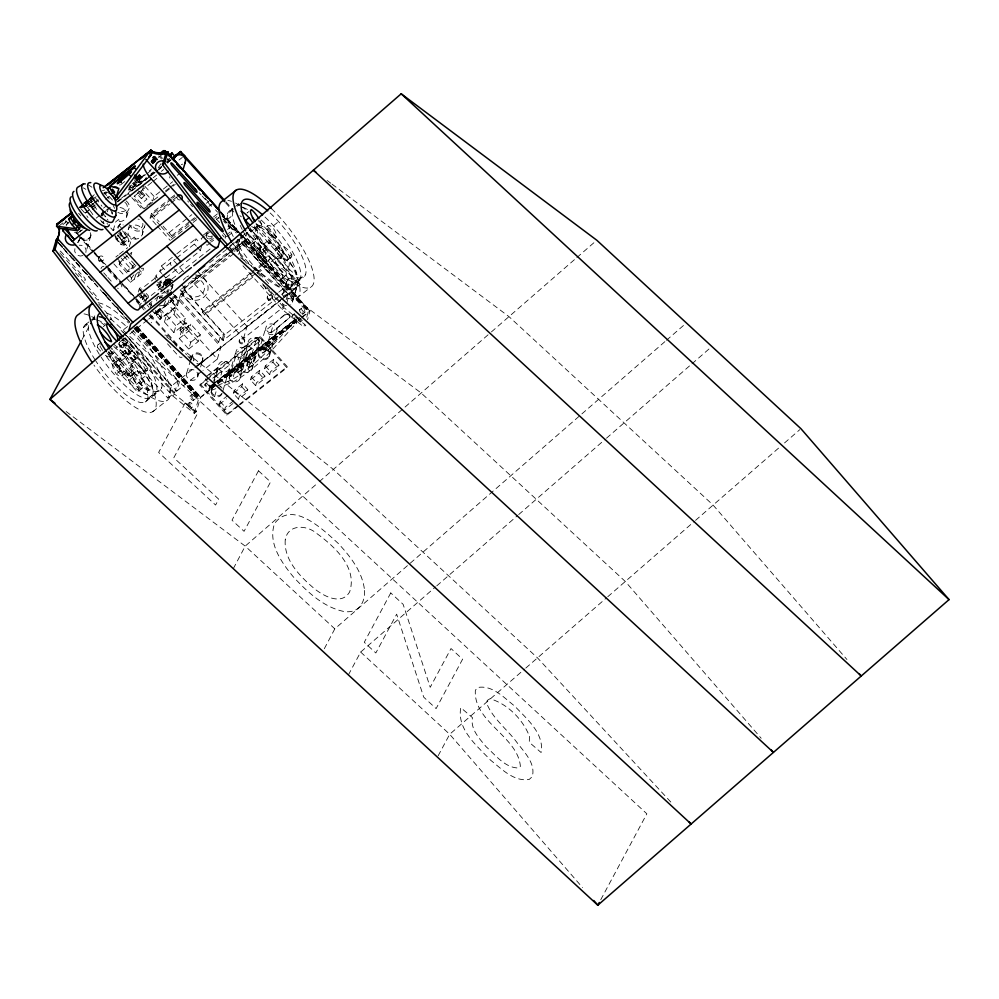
<?xml version="1.0" encoding="UTF-8"?>
<svg xmlns="http://www.w3.org/2000/svg" width="999" height="999" viewBox="0 0 999 999"><rect width="100%" height="100%" fill="white"/><g stroke="black" fill="none" stroke-linecap="round" stroke-linejoin="round"><path stroke-width="0.75" stroke-dasharray="5 3.75" d="M130.869 268.893L133.317 266.745L130.869 268.893L121.166 258.092M141.259 198.539L144.88 195.354L141.383 198.601L136.513 193.257M167.233 159.066L167.932 158.903L167.22 160.077M167.907 283.666L170.854 279.77L172.14 280.319L169.043 279.083L166.758 279.433L168.756 283.316L164.335 283.978C163.249 279.433 168.132 279.932 170.167 282.442M227.984 374.85L230.294 372.103L232.08 374.088L243.331 365.759L230.532 376.648L227.984 374.85L229.733 373.988L231.518 375.974M229.758 376.823L232.08 374.088M236.613 370.254C237.325 365.06 245.479 367.232 240.684 370.929C234.74 374.55 237.687 368.619 240.684 366.658M238.386 372.227L242.47 368.643M241.571 366.608L239.785 364.623L241.408 363.711L239.223 366.508L241.009 368.494M247.252 365.709L249.75 357.305L253.546 354.133L255.457 356.381L252.959 364.598L249.163 367.757L247.252 365.709L251.174 362.612L253.684 354.208M249.026 367.694L251.536 359.278L255.457 356.181M260.876 351.111C261.601 345.916 269.755 348.089 264.96 351.798C259.003 355.407 261.963 349.488 264.96 347.527M261.738 348.226L264.061 345.492L265.846 347.465L277.085 339.136L264.298 350.025L261.738 348.226L263.499 347.365L265.284 349.35M262.662 353.097L266.733 349.513M263.524 350.199L265.846 347.465M275.337 339.985L273.551 337.999L275.175 337.088L272.989 339.885L274.775 341.87M120.317 361.65L118.207 358.878L120.317 361.65L130.357 353.746L129.47 351.748L128.234 350.961L118.119 358.991L110.227 350.212M233.229 236.501A48.914 14.798 51.7 0 1 227.198 219.655L227.422 214.061L232.567 209.99A48.914 14.798 51.7 0 1 234.977 206.818L238.773 203.821A48.914 14.798 51.7 0 0 236.925 205.657M238.374 232.43A48.914 14.798 51.7 0 1 232.342 215.584L232.567 209.99M268.843 240.097L270.966 242.869L268.843 240.097L258.816 248.002L259.403 249.65L260.926 250.786L271.054 242.757L282.967 256.006L281.468 257.18A13.187 3.996 51.7 0 0 286.875 266.446L288.436 268.281A13.187 3.996 51.7 0 0 296.903 274.35A13.187 3.996 51.7 0 0 289.935 263.249L288.324 261.576A13.187 3.996 51.7 0 0 281.468 257.18L255.357 228.134A13.187 3.996 51.7 0 0 253.833 224.663M289.31 262.6L289.186 265.771L287.824 267.557M119.218 342.869L119.118 343.868A13.024 3.946 51.7 0 0 122.765 352.197A13.024 3.946 51.7 0 0 128.322 354.108L132.517 350.437A13.024 3.946 51.7 0 0 128.971 341.109A13.024 3.946 51.7 0 0 123.027 339.86L122.914 340.871A13.024 3.946 51.7 0 0 126.561 349.213A13.024 3.946 51.7 0 0 132.118 351.111M266.895 226.761L266.945 226.373A13.187 3.996 51.7 0 1 272.902 227.572A13.187 3.996 51.7 0 1 276.436 236.938L276.036 237.612A13.187 3.996 51.7 0 1 270.467 235.739A13.187 3.996 51.7 0 1 266.833 227.372L276.286 237.2M163.361 285.564L164.485 281.793L168.756 283.316C166.583 275.974 175.125 279.058 168.756 283.316L164.261 282.867L165.26 280.494M66.309 225.674A14.498 4.383 51.7 0 1 66.259 224.763L68.369 222.44M212.263 384.94L209.827 386.863L209.353 388.424L211.139 390.409L211.276 387.587L207.13 382.617L205.107 384.215L204.82 385.164L209.565 390.447L200.487 397.602L196.279 411.75L194.243 413.349L172.602 395.804L122.078 339.573M296.89 321.591L292.42 315.359L294.455 313.761L292.145 316.308L296.89 321.591L296.428 323.164L271.728 350.324A39.148 7.78 -41.9 0 1 229.832 383.354L219.768 387.15M301.473 317.245L310.002 310.976L307.517 319.705M259.515 340.322L252.048 365.509M120.904 358.454L119.081 360.876M113.774 346.541C122.29 353.696 132.455 363.661 131.968 375.449L130.632 376.286C119.705 373.601 112.949 362.425 107.742 353.184L109.228 352.01C114.473 361.139 121.154 372.59 132.118 375.112L133.466 374.275C133.878 362.075 123.164 351.748 114.198 344.593M170.305 282.193L166.009 279.72L168.756 283.316C164.585 276.785 174.101 277.597 168.756 283.316L165.01 280.819L166.009 279.72L168.232 278.896L169.967 282.642M250.849 272.789L203.047 310.477L202.485 312.362L204.82 314.96L256.306 274.375M255.632 273.451L205.382 313.074L204.82 314.96M93.144 252.135L76.923 234.078L77.223 233.079M78.971 240.871L79.258 239.922M80.719 238.311L81.019 237.3A5.794 5.407 16.6 0 0 90.534 231.668M88.861 239.111L89.161 238.112M90.822 235.826L85.839 252.547A5.794 5.407 16.6 0 0 79.271 245.23M101.324 215.484L103.072 209.615M107.343 211.85L108.292 208.654M98.426 258.529L99.026 256.993M99.026 257.642L98.739 257.942A2.722 2.535 16.6 0 0 102.185 261.763L102.46 260.826M113.137 230.569L115.759 221.778L118.606 219.53L120.542 222.278L119.593 225.487L113.137 230.569L110.077 227.173M118.119 228.309L118.993 225.387L121.841 223.139L123.139 224.975M126.548 217.008L128.921 209.053M128.184 229.508L130.157 222.889M126.249 277.672L130.394 282.292L131.643 278.109L119.218 264.285L120.017 261.588L127.098 256.006M143.531 186.201L142.482 189.748L152.647 201.061L154.033 196.416L162.188 189.985M129.321 246.628L131.506 239.298L134.353 237.05L136.289 239.81M131.019 254.97L131.831 252.285L128.284 255.07M142.333 234.565A7.517 7.005 16.6 0 0 133.804 225.075A7.517 7.005 16.6 0 0 129.633 236.476A7.517 7.005 16.6 0 0 142.333 234.565L144.705 226.623M156.169 224.763L150.112 218.019L151.536 213.274L169.543 199.063M138.249 276.099L139.423 271.853L138.686 272.04M130.394 282.292L142.208 272.977L143.444 268.806A7.892 1.573 -41.9 0 0 141.121 268.893M138.287 292.045L139.373 288.436L140.722 287.362L143.819 290.809M142.994 293.594L139.897 290.147L140.722 287.362M140.797 297.49L142.145 296.416L143.756 298.202L142.395 299.275L140.797 297.49L141.633 294.68M140.672 297.902L142.145 296.416M139.423 307.617L140.547 303.846L211.089 248.227M142.395 299.275L144.068 293.656L145.429 292.595L148.514 296.029L147.677 298.813L144.593 295.379M142.27 299.688L143.631 298.614L145.429 292.595M145.479 302.709L147.153 297.09L148.514 296.029M155.332 279.533L156.768 274.713L155.407 275.786L154.583 278.571L139.897 290.147M163.936 293.294L164.41 291.745L149.725 303.321L149.263 304.87L148.314 303.833M161.763 273.526L159.79 271.316L161.376 265.984L175.687 254.695M156.831 284.84L158.441 286.626L159.79 285.552L158.192 283.778L156.718 285.252L158.067 284.178L162.762 289.398M150.175 307.929L151.836 302.31M161.401 290.472L158.317 287.038L160.102 281.019L163.199 284.453L161.526 290.06M159.79 285.552L161.463 279.945L164.548 283.379L162.874 288.986M151.711 310.19L160.015 319.43L177.41 305.706L179.208 299.688L175.524 295.592L173.863 301.211L172.502 302.272L176.186 306.368L161.501 317.944L157.817 313.848L156.456 314.922L154.857 313.137L155.694 310.339M162.75 274.625L165.722 277.922L166.908 273.913M156.094 312.475L156.556 310.926L156.656 313.099L156.094 312.475L154.733 313.549M156.456 314.922L158.129 309.315L159.49 308.241L163.174 312.337L161.376 318.356L157.692 314.26L159.49 308.241M166.995 292.645L167.882 289.66M159.203 305.931L163.973 305.207L164.46 303.571M160.015 319.43L161.813 313.399L163.174 312.337M167.57 294.205L169.243 288.599M171.89 288.599L173.014 284.84L169.63 287.512M169.031 299.987L167.832 304.021L217.32 359.091L202.972 370.404M164.448 322.003L166.471 315.222L175.986 307.717L185.477 318.281L183.454 325.062L173.938 332.567L164.448 322.003L173.963 314.498L175.986 307.717M156.656 313.099L171.341 301.523L170.779 300.899L172.565 294.88M171.341 301.523L171.803 299.975L168.157 295.916M157.118 311.551L172.253 299.425L173.926 293.806M179.208 299.688L177.847 300.761L176.061 306.78L172.377 302.685L174.176 296.666L175.524 295.592M228.334 253.871L184.815 288.187L183.217 293.531L180.132 290.097L181.331 286.089M176.473 258.154L194.368 244.056L195.954 238.711L199.912 243.119M256.855 272.49L269.118 262.824L288.586 284.478L286.863 290.259L223.127 340.509L181.868 294.593L183.591 288.811L231.381 251.124M173.938 332.567L175.961 325.786L185.477 318.281M165.722 277.922L200.3 250.662L201.885 245.317M206.269 235.352L206.893 233.204M188.749 349.051L198.264 341.546L200.287 334.765L190.797 324.188L181.281 331.705L179.258 338.486L188.749 349.051L190.772 342.27L180.045 330.319L181.169 326.548L185.939 322.802L188.574 325.736L187.45 329.508L182.692 333.254L183.816 329.483L188.574 325.736M270.766 291.458L284.178 306.381L243.494 338.449L194.006 283.379L196.403 275.337M219.718 222.702L216.571 219.206L217.32 216.683L218.893 218.444M180.045 330.319L184.815 326.573L185.939 322.802M123.988 338.586L118.344 343.044L167.832 398.114L171.428 386.051L178.209 380.694L132.842 330.219M179.258 338.486L188.774 330.981L190.797 324.188M167.832 398.114L174.613 392.769L178.209 380.694M147.49 320.055L127.16 336.089L176.648 391.158L180.245 379.096L195.792 366.833M225.25 238.212L225.849 236.201M186.726 373.052L191.708 356.331M193.744 360.726L194.031 359.777M227.422 236.501L233.928 231.368L234.827 228.346L228.321 233.479M201.199 355.869L201.498 354.857M196.316 366.933L300.075 284.353L249.7 228.296M286.176 299.675L287.762 294.305L238.274 239.236L234.678 251.298L236.751 253.596M197.64 376.948A5.794 5.407 16.6 0 0 191.059 369.63A5.794 5.407 16.6 0 0 187.849 378.421A5.794 5.407 16.6 0 0 197.64 376.948L198.913 372.664M200.624 366.945L202.622 360.227M238.174 244.33L239.76 238.986L242.844 242.42L241.258 247.764L238.174 244.33L180.132 290.097M260.427 276.086L236.713 249.7L240.309 237.637L308.017 312.824L306.331 318.481M238.861 405.656L226.848 415.134L199.85 385.09L208.604 377.335M236.713 249.7L243.494 244.355L247.09 232.292L296.578 287.362L292.982 299.425L289.598 302.098M194.243 413.349L198.714 398.726L209.852 389.498L205.107 384.215M181.868 294.593L245.592 244.343L247.315 238.561L266.783 260.227L266.221 262.113L255.182 270.804M204.82 385.164L207.13 382.617M217.32 359.091L220.916 347.015L171.428 291.945M223.127 340.509L224.85 334.727L277.547 293.182M209.565 390.447L209.852 389.498M211.151 389.672L218.606 364.66M211.014 392.644L218.469 367.632L208.991 375.112M224.251 363.074L224.525 362.137A2.722 2.535 16.6 0 1 228.334 362.512A2.722 2.535 16.6 0 1 228.084 366.096L212.812 378.146M214.573 396.603L216.696 389.51M218.469 383.541L222.028 371.591L212.55 379.071M222.852 390.946L229.52 368.556M232.929 403.521L224.5 410.177L219.318 404.408L220.18 401.511L228.609 394.867M239.223 340.434L239.51 339.485M229.121 374.637L236.226 350.761M229.171 378.159L236.214 354.633A2.722 2.535 16.6 0 0 238.724 357.43L232.005 381.306M243.494 338.449L247.09 326.386L280.594 299.975M244.343 342.257A2.722 2.535 16.6 0 0 241.258 338.823A2.722 2.535 16.6 0 0 239.748 342.957A2.722 2.535 16.6 0 0 244.343 342.257L244.63 341.321A2.722 2.535 16.6 0 0 241.546 337.887A2.722 2.535 16.6 0 0 240.035 342.008A2.722 2.535 16.6 0 0 244.63 341.321M224.5 410.177L225.362 407.28L233.791 400.636M240.684 356.88L258.591 342.033A2.722 2.535 16.6 0 0 258.853 338.449A2.722 2.535 16.6 0 0 255.032 338.074L237.412 351.973M236.613 371.603L243.719 347.714L248.164 344.218L241.046 368.107M257.53 273.401L268.556 264.71L269.118 262.824M241.184 365.122L248.301 341.246M226.848 415.134L227.185 413.998L237.999 405.482M233.304 393.369L234.166 390.484L242.607 383.828L247.789 389.598L246.928 392.495L238.486 399.138L233.304 393.369L241.746 386.725L242.607 383.828M265.334 288.923L265.622 287.987L261.501 283.404M240.172 375.562L238.911 373.164L236.438 371.516A5.794 5.407 16.6 0 0 228.921 377.447L230.232 380.007L232.717 381.668A5.794 5.407 16.6 0 0 240.235 375.736L247.277 351.685L251.898 348.264A5.794 5.407 16.6 0 0 259.415 342.345L258.092 339.772L255.607 338.112A5.794 5.407 16.6 0 0 248.102 344.043L249.413 346.616L251.723 348.176L244.605 372.065M240.035 378.546L247.14 354.657M254.757 339.023L255.032 338.074M267.27 296.878L267.557 295.941M249.213 362.362L256.718 338.461A2.722 2.535 16.6 0 1 259.228 341.271M238.486 399.138L239.348 396.253L247.789 389.598M256.718 338.461L256.993 337.525M258.316 342.982L258.591 342.033M199.85 385.09L259.927 337.724L260.264 336.601L287.262 366.633L286.925 367.769L240.072 404.72M272.39 298.713A2.722 2.535 16.6 0 0 269.305 295.279A2.722 2.535 16.6 0 0 267.794 299.4A2.722 2.535 16.6 0 0 272.39 298.713L272.677 297.764A2.722 2.535 16.6 0 0 269.593 294.33A2.722 2.535 16.6 0 0 268.082 298.451A2.722 2.535 16.6 0 0 272.677 297.764M252.098 369.031L259.216 345.142M258.479 352.36L265.921 327.347M250.449 379.857L251.311 376.96L259.74 370.317L264.922 376.086L264.061 378.983L255.632 385.626L250.449 379.857L258.878 373.201L259.74 370.317M267.632 328.858L285.539 314.023A2.722 2.535 16.6 0 1 289.36 314.398A2.722 2.535 16.6 0 1 289.098 317.982L276.973 328.271L269.593 353.459A5.794 5.407 16.6 0 1 264.048 359.74A5.794 5.407 16.6 0 1 258.229 353.271A5.794 5.407 16.6 0 1 265.784 349.225L266.134 348.102L267.482 348.776L269.93 352.322A5.794 5.407 16.6 0 1 264.385 358.604A5.794 5.407 16.6 0 1 258.566 352.135A5.794 5.407 16.6 0 1 266.134 348.102M265.971 349.313L273.414 324.3L285.539 314.023M271.191 332.829L289.098 317.982M282.355 295.454L286.488 281.593M255.632 385.626L256.493 382.742L264.922 376.086M287.849 280.332L288.149 279.32M264.435 368.818L265.297 365.934L273.738 359.278L278.921 365.047L278.059 367.944L269.63 374.6L264.435 368.818L272.877 362.175L273.738 359.278M269.393 356.256L276.835 331.243M286.601 303.434L289.797 292.707L296.578 287.362M295.979 281.131L296.278 280.12M269.63 374.6L270.492 371.703L278.921 365.047M295.442 288.773L295.741 287.774M292.42 302.21L297.402 285.502A5.794 5.407 16.6 0 0 290.821 278.172A5.794 5.407 16.6 0 0 287.6 286.963A5.794 5.407 16.6 0 0 297.402 285.502M289.598 317.857L289.885 316.92M284.503 297.402L300.075 284.353M292.145 316.308L292.42 315.359M209.353 388.424L228.059 381.381A39.148 7.78 -41.9 0 0 269.955 348.339L294.643 321.178L295.117 319.605L213.474 383.978M294.181 314.697L298.926 319.98L299.213 319.043L295.404 314.81M242.982 265.809L282.168 309.415L303.796 326.96L304.645 324.138M65.122 222.839L65.772 220.642L68.894 224.113M179.345 298.501L180.944 293.157L184.465 290.372L223.776 334.116L222.178 339.46L218.656 342.232L179.345 298.501L182.867 295.716L184.465 290.372M218.656 342.232L220.242 336.9L223.776 334.116M161.039 226.461L171.116 237.675L171.703 235.727L189.723 221.516M134.328 279.196L135.752 274.75M145.754 174.675C138.649 177.722 135.602 188.511 146.254 177.572M156.506 300.936L157.517 297.877M163.973 305.207L165.534 300.924M120.404 361.538L132.18 374.637L137.462 370.467A13.024 3.934 51.7 0 1 144.268 374.8L145.854 376.473A13.024 3.934 51.7 0 1 152.76 387.487L148.963 390.484A13.024 3.946 51.7 0 1 140.559 384.49L139.011 382.667A13.024 3.946 51.7 0 1 133.666 373.464L119.855 357.679L120.28 359.34L121.903 360.364L120.929 358.479L119.405 359.628M152.859 163.799L151.049 161.801L153.709 159.003L154.72 156.231L158.366 160.315M161.026 163.599L157.717 168.506M170.242 279.096L169.218 281.743L165.359 285.989L164.598 283.541L170.342 281.618M119.293 184.977L120.392 185.002M233.304 568.668L245.205 546.128L318.082 482.717M324.3 648.738L334.815 628.846L665.322 341.283M172.49 285.814L172.989 284.378M82.143 339.36L91.646 321.616M92.383 320.254L96.041 313.436M348.401 674.924L360.651 652.072L435.576 586.875M438.149 755.781L449.687 734.277L524.612 669.08M600.749 899.749L646.84 813.785L106.993 315.384M256.993 250.687L256.593 251.361A13.187 3.996 51.7 0 0 260.127 260.727A13.187 3.996 51.7 0 0 266.096 261.925L266.196 260.926A13.187 3.996 51.7 0 0 262.562 252.56A13.187 3.996 51.7 0 0 256.993 250.687L260.789 247.69A13.187 3.996 51.7 0 1 266.358 249.563A13.187 3.996 51.7 0 1 269.992 257.942L269.892 258.941A13.187 3.996 51.7 0 1 263.923 257.742A13.187 3.996 51.7 0 1 260.389 248.364L260.789 247.69M113.124 364.011L112.725 364.685A13.024 3.946 51.7 0 0 116.271 374.013A13.024 3.946 51.8 0 0 122.215 375.249L122.315 374.25A13.024 3.946 51.8 0 0 118.681 365.909A13.024 3.946 51.7 0 0 113.124 364.011L116.92 361.014A13.024 3.946 51.7 0 1 122.477 362.924A13.024 3.946 51.8 0 1 126.124 371.253L126.011 372.252A13.024 3.946 51.8 0 1 120.067 371.016L116.271 374.013M116.92 361.014L116.521 361.688A13.024 3.946 51.7 0 0 120.067 371.016M128.322 354.108L128.721 353.434A13.024 3.946 51.7 0 0 125.175 344.106A13.024 3.946 51.7 0 0 121.216 341.92M166.758 279.433L170.367 281.905M164.485 281.793L170.242 281.318M128.234 350.961L130.357 353.746M260.926 250.786L258.816 248.002M137.999 182.667L136.264 182.642L131.731 186.214L128.921 189.835L130.644 189.86L137.999 182.667L133.342 177.497M167.844 160.527L169.718 158.117M136.014 274.388L136.813 273.526M81.169 230.07L76.923 234.078M166.408 279.67L165.085 282.143L166.046 284.84M139.423 191.246L138.549 192.108M89.011 200.125L91.309 198.139M319.268 481.693L490.247 332.917M491.421 331.905L575.711 258.554M576.885 257.542L595.616 241.246M666.483 340.259L684.053 324.987M436.75 585.864L517.532 515.571M518.706 514.56L605.344 439.173M606.518 438.161L690.809 364.81M691.982 363.798L709.54 348.514M525.786 668.069L606.568 597.777M607.742 596.753L694.38 521.378M695.554 520.354L779.844 447.015M784.527 442.944L799.749 429.695M151.061 161.551L154.083 156.893L152.435 157.667M133.204 187.088C140.185 179.92 127.21 190.31 133.204 187.088L131.344 185.015M137.288 273.077L138.262 272.315M248.951 211.501L247.053 212.999A13.187 3.996 51.7 0 1 247.652 212.575M163.199 284.453L164.548 283.379M253.646 227.223A13.187 3.996 51.7 0 0 256.843 230.494L261.238 227.073M196.616 365.934L200.961 362.512M83.516 203.197L94.992 194.218M83.928 203.197L87.587 200.312M88.811 199.35L92.47 196.466M84.103 203.284L87.762 200.399M88.986 199.438L92.645 196.541M79.421 207.243L83.079 204.358M84.303 203.396L87.962 200.512M89.186 199.55L92.845 196.653M79.633 207.392L83.304 204.508M84.515 203.546L88.174 200.649M89.398 199.688L93.057 196.803M79.858 207.567L83.529 204.683M84.74 203.721L88.399 200.836M84.977 203.921L88.636 201.036M85.265 204.108L88.911 201.236M80.569 208.254L84.228 205.369M85.452 204.408L89.111 201.523M90.335 200.562L93.993 197.665M81.756 207.767L86.588 203.971M87.787 203.022L91.409 200.175M59.003 225.986L65.772 220.642M84.016 206.256L91.321 200.499M92.532 199.538L96.179 196.666M83.616 207.755L87.225 204.907M88.436 203.958L92.045 201.099M62.862 224.625L67.557 220.916M85.802 206.531L89.448 203.659M90.659 202.697L94.306 199.825M104.395 194.031L106.756 192.17M66.259 224.763L68.694 222.839M93.831 203.084L87.8 207.842A24.6 4.883 -41.9 0 1 90.335 205.045M94.356 202.61L98.014 199.725M105.345 193.943L107.792 192.008M90.147 206.756L93.719 203.933M94.917 202.997L98.489 200.175M91.433 207.555L95.005 204.745M85.302 212.874L94.818 205.369M120.904 184.615L125.312 181.144M85.452 213.037L94.98 205.532M92.345 209.628L95.916 206.805M105.444 199.3L109.016 196.491M162.275 154.321L157.73 157.904L156.006 157.867M144.331 174.725L129.92 186.089L127.797 193.194L130.807 196.541M149.138 170.941L151.536 169.043M146.94 173.739L152.897 169.043M103.509 208.142L106.356 205.906M151.024 173.814L153.409 171.928M147.128 177.847L132.43 190.197L146.841 178.821M148.327 176.898L154.333 172.165M159.141 168.381L161.538 166.483M167.545 161.751L169.955 159.852M96.166 218.144L99.813 215.26M101.036 214.298L104.683 211.426M105.906 210.464L109.553 207.592M116.858 201.835L120.504 198.951M121.716 197.989L149.425 176.149M150.624 175.2L154.221 172.365M159.028 168.569L161.426 166.683M167.432 161.938L169.842 160.052M151.648 175.037L155.245 172.203M156.443 171.254L161.251 167.457M167.258 162.725L170.854 159.89M101.923 214.373L110.427 207.667M117.72 201.91L149.313 176.998M150.524 176.049L157.817 170.292M159.041 169.343L161.463 167.42M167.545 162.625L171.191 159.753M100.15 216.521L103.459 213.911M101.96 216.096L104.121 214.398M153.184 177.747L156.668 175M161.338 171.328L163.661 169.493M179.058 160.002L182.317 157.43M151.798 182.392L133.104 197.128L143.282 208.454L159.64 195.554M152.959 181.481L158.791 176.885M177.248 175.349L180.632 172.677M163.349 189.073L169.181 184.478M170.342 183.566L172.665 181.718M165.459 190.959L168.956 188.199M170.117 187.288L173.614 184.528M144.043 208.978L147.64 206.144M148.851 205.195L152.447 202.347M165.659 191.933L171.666 187.2M172.864 186.251L175.262 184.353M118.456 233.978L120.467 232.392M122.465 230.806L127.335 236.226L129.108 241.159L124.088 245.117L120.991 244.643L116.121 239.223L121.141 235.277L119.368 230.332M122.777 243.669L121.491 240.047L117.919 236.089L122.939 232.13L126.498 236.101L127.797 239.71L122.777 243.669L120.517 243.319L116.958 239.36L121.965 235.402L120.679 231.78M170.742 198.114L176.748 193.381M171.366 199.138L150.949 215.235L160.027 225.337M172.565 198.189L174.962 196.291M121.491 240.047L126.498 236.101M150.112 218.019L171.728 200.974M172.939 200.025L176.536 197.19M124.088 245.117L122.315 240.185L127.335 236.226M154.258 216.308L169.867 203.996M171.079 203.047L177.073 198.314M120.517 243.319L125.524 239.36L127.797 239.71M120.991 244.643L125.999 240.684L129.108 241.159M115.859 256.968L118.219 255.107M119.405 254.171L127.672 247.652M168.981 232.68L191.796 214.698M206.206 203.334L211.014 199.538M190.921 220.567L194.53 217.732M208.941 206.368L213.736 202.572M171.116 237.675L191.533 221.578M192.732 220.629L196.341 217.794M171.491 239.523L191.908 223.426M193.107 222.477L196.716 219.643M213.486 216.97L217.819 213.549M214.748 218.282L216.92 216.571M216.571 219.206L218.619 217.595M85.926 324.288L89.023 321.853M92.033 319.48L94.88 317.232A48.914 14.798 51.8 0 0 92.482 320.417L94.53 318.781M229.82 210.876L232.917 208.441M176.873 253.758L195.954 238.711M83.529 327.46L88.674 323.401A48.914 14.798 51.8 0 0 100.337 355.931M237.4 206.181L241.521 202.934M202.997 235.327L208.504 230.981M159.79 271.316L175.287 259.103M204.445 236.101L201.149 238.711L203.122 240.909M205.544 235.24L209.952 231.768M227.21 219.668L232.355 215.597M210.027 241.059L213.336 238.461M103.297 326.673L107.093 323.676M210.377 242.707L207.08 245.317L204.108 242.008M211.488 241.845L213.686 240.097M227.522 229.445L229.57 227.834L223.751 221.353M158.317 287.038L159.678 285.964M165.359 285.989L168.257 283.704L164.872 285.277L166.309 283.541L172.14 280.319M98.114 344.667L100.961 342.432M100.624 351.086A12.95 3.921 51.7 0 1 97.59 347.39L101.386 344.405M127.585 326.523L121.94 330.969L171.428 386.051M229.907 245.841L238.274 239.236M241.433 236.751L247.09 232.292M209.528 262.824L221.628 253.296M222.827 252.335L226.461 249.475M227.672 248.526L239.76 238.986M256.331 226.835L257.829 225.662M249.25 230.319A13.187 3.996 51.7 0 0 251.561 231.119L256.855 226.948L268.756 240.21M257.442 224.238A13.187 3.996 51.7 0 0 260.639 227.497L262.125 226.323M232.605 250.162L247.315 238.561M229.545 252.909L242.844 242.42M154.857 313.137L156.219 312.075L156.768 312.687M170.779 300.899L172.14 299.837M148.689 319.106L171.453 301.111L170.904 300.487M194.006 283.379L229.895 255.082M156.344 315.334L157.692 314.26M172.377 302.685L173.739 301.611M115.896 348.089L117.395 346.915M108.629 354.882L113.861 350.699L112.4 348.801M242.794 235.814A13.187 3.996 51.7 0 0 250.449 242.595L251.648 243.082A13.187 3.996 51.7 0 0 253.933 240.26L259.216 236.101A19.93 6.031 51.7 0 1 268.519 231.044A19.93 6.031 51.7 0 1 281.98 257.305L280.494 258.479A19.93 6.031 51.7 0 1 257.73 237.275A13.187 3.996 51.7 0 0 249.962 229.395L248.589 228.571M120.629 346.154L125.774 342.095M273.464 225.687L278.621 221.628M109.565 356.418L113.362 353.421M123.801 345.154L128.971 341.109M251.673 244.343L257.18 239.985M109.815 357.167L111.314 355.994M119.331 351.236L120.817 350.062M121.266 353.384L126.561 349.213M270.467 235.739L271.965 234.565L270.092 240.871L268.594 242.045C267.582 244.842 271.079 244.043 268.594 242.045C266.046 239.248 268.169 245.804 269.73 242.083M112.537 361.363L114.036 360.177M122.74 354.995L124.238 353.821M115.722 365.472L117.208 364.298M125.924 359.116L127.41 357.929M117.183 367.095L122.477 362.924M262.562 252.56L267.844 248.389M119.131 369.23L120.629 368.057M128.646 363.299L130.132 362.125M131.843 361.688L135.639 358.691M134.79 359.54A9.053 2.735 51.7 0 0 128.659 347.602A9.053 2.735 51.7 0 0 124.438 349.9A9.053 2.735 51.7 0 0 134.79 359.54L137.5 357.405A9.053 2.735 51.7 0 0 131.381 345.467A9.053 2.735 51.7 0 0 127.148 347.764A9.053 2.735 51.7 0 0 137.5 357.405M260.127 260.727L265.359 256.581A9.053 2.735 51.7 0 0 259.24 244.643A9.053 2.735 51.7 0 0 255.02 246.94A9.053 2.735 51.7 0 0 265.359 256.581M275.849 248.326L279.645 245.329M263.361 259.628L268.519 255.557M129.833 365.584L135.115 361.413A13.024 3.946 51.7 0 1 137.363 358.579L138.561 359.053A13.024 3.946 51.7 0 1 147.652 367.732L143.844 370.716A13.024 3.946 51.7 0 1 140.409 373.077L139.036 372.252A13.024 3.946 51.7 0 1 131.319 364.41A13.024 3.946 51.7 0 1 133.566 361.576L134.765 362.05A13.024 3.946 51.7 0 1 143.844 370.716M291.733 254.408A13.187 3.996 51.7 0 1 288.249 256.731L286.863 255.919A13.187 3.996 51.7 0 1 279.096 248.039A13.187 3.996 51.7 0 1 281.381 245.23L282.592 245.704A13.187 3.996 51.7 0 1 291.733 254.408L287.937 257.392A13.187 3.996 51.7 0 1 284.453 259.728L283.067 258.903A13.187 3.996 51.7 0 1 275.299 251.036L280.594 246.865M122.565 372.377L124.051 371.203M130.719 367.282L132.218 366.109M252.073 271.815L266.783 260.227M121.828 375.911L125.624 372.927M202.485 312.362L253.958 271.765M265.697 262.6L269.493 259.615M125.762 374.7L127.248 373.514M132.018 370.791L133.516 369.618M126.935 375.262L132.23 371.104A13.012 3.934 51.8 0 1 139.61 380.045L140.659 381.93A13.012 3.934 51.8 0 1 141.933 388.436L137.537 391.858A13.024 3.946 51.7 0 1 129.096 381.019L128.284 379.258A13.024 3.946 51.7 0 1 128.434 374.088A13.012 3.934 51.8 0 1 135.814 383.042L136.863 384.927A13.012 3.934 51.8 0 1 138.137 391.433L137.537 391.858M271.79 261.238L277.685 256.643M128.509 376.024L129.995 374.85M132.442 373.576L133.941 372.39M130.632 376.286L132.118 375.112M131.968 375.449L133.466 374.275M128.821 380.419L132.617 377.422L132.08 376.261A13.024 3.946 51.7 0 1 132.23 371.104M143.332 373.439L147.128 370.454M287.387 260.102L291.184 257.118M133.666 373.464A13.024 3.934 51.7 0 1 140.472 377.784L141.596 378.971L145.392 375.986M136.563 384.378L140.359 381.393M190.772 342.27L200.287 334.765M140.035 383.866L143.831 380.869L144.356 381.493A13.024 3.946 51.7 0 0 152.76 387.487M281.581 278.721A13.187 3.996 51.7 0 0 280.869 271.728L279.82 269.83A13.187 3.996 51.7 0 0 272.39 260.814A13.187 3.996 51.7 0 0 272.277 266.034L273.102 267.807A13.187 3.996 51.7 0 0 281.581 278.721L285.976 275.312M278.771 292.207L288.586 284.478M147.615 398.776L161.713 387.662M291.508 285.364L305.607 274.25M145.217 401.96L159.316 390.834M289.111 288.549L303.209 277.422M196.99 365.884L220.916 347.015M281.78 299.026L287.762 294.305M200.662 363.511L283.291 298.364M176.648 391.158L201.773 371.353M172.602 395.804L174.638 394.193L196.279 411.75M282.168 309.415L284.203 307.804L305.831 325.362L303.796 326.96M152.672 411.738L166.783 400.624M296.578 298.326L310.677 287.213M206.893 376.036L224.525 362.137M209.802 376.386L260.264 336.601M189.96 396.141L191.995 394.53M299.525 309.752L301.561 308.142M187.65 403.933L189.685 402.322M210.327 386.176L212.775 384.265M213.986 383.304L295.617 318.931M210.552 386.463L215.422 382.617M216.646 381.655L295.841 319.205M193.257 400.449A2.722 0.824 51.7 0 0 191.421 396.865A2.722 0.824 51.7 0 0 190.16 397.565A2.722 0.824 51.7 0 0 193.257 400.449L195.292 398.851A2.722 0.824 51.7 0 0 193.456 395.267A2.722 0.824 51.7 0 0 192.183 395.954A2.722 0.824 51.7 0 0 195.292 398.851M302.822 314.061L304.857 312.462A2.722 0.824 51.7 0 0 303.022 308.878A2.722 0.824 51.7 0 0 301.748 309.565A2.722 0.824 51.7 0 0 304.857 312.462M210.764 386.75L215.634 382.904M216.858 381.943L296.054 319.493M210.951 387.038L215.834 383.191M217.045 382.23L296.241 319.78M211.126 387.312L216.009 383.479M217.22 382.517L296.416 320.067M211.276 387.587L216.159 383.753M217.37 382.792L296.566 320.342M211.401 387.862L216.284 384.016M217.495 383.054L296.691 320.604M211.501 388.099L216.383 384.265M217.595 383.304L296.79 320.854M211.576 388.324L296.865 321.079M211.613 388.524L296.903 321.278M211.626 388.698L217.72 383.891M218.931 382.929L296.915 321.453M298.926 319.98L301.198 318.194M302.335 317.295L308.017 312.824M190.946 408.241A2.722 0.824 51.7 0 0 189.098 404.657A2.722 0.824 51.7 0 0 187.837 405.357A2.722 0.824 51.7 0 0 190.946 408.241L192.969 406.643A2.722 0.824 51.7 0 0 191.134 403.059A2.722 0.824 51.7 0 0 189.872 403.746A2.722 0.824 51.7 0 0 192.969 406.643M300.499 321.853A2.722 0.824 51.7 0 0 298.664 318.269A2.722 0.824 51.7 0 0 297.39 318.968A2.722 0.824 51.7 0 0 300.499 321.853L302.535 320.254M219.318 404.408L226.536 398.701M239.198 404.533L287.262 366.633M154.77 156.306L152.547 157.343L156.156 161.351M141.933 388.436L141.334 388.861A13.024 3.946 51.7 0 1 132.892 378.022L132.617 377.422M137.2 193.107L138.074 192.507L142.82 197.79M165.784 280.007L167.258 279.171M170.792 286.651L171.741 286.089L168.968 283.554M211.139 390.409L218.331 387.699M102.335 190.709L104.62 190.047M162.812 295.729L158.029 296.453L157.542 298.089L162.325 297.365M309.79 310.976L239.997 233.516M166.446 286.226L164.523 282.48L169.218 281.743L169.293 279.208L166.071 281.119L167.308 284.628M241.408 363.711L243.331 365.759M169.855 280.906L168.232 281.144L168.556 282.68M265.796 349.225L268.269 350.886L269.593 353.459M268.968 241.009L270.841 241.958M118.319 359.79L120.205 360.739M327.073 180.457L330.819 183.254M332.068 184.178L508.978 316.621L713.111 505.082L846.94 659.502M240.522 257.779L421.178 393.019L625.299 581.48L761.176 738.261M66.121 411.538L245.205 546.128L334.815 628.846M166.421 336.626L333.366 469.418L537.499 657.879L673.114 804.532M170.854 279.77L172.465 280.981L171.915 280.207M360.651 652.072L449.687 734.277L582.492 887.524M81.206 209.091L82.542 210.452A17.32 5.245 51.7 0 1 87.974 217.57M78.621 213.324L79.508 214.236A12.113 3.671 51.7 0 1 80.869 215.834M141.596 378.971L142.058 379.458A13.024 3.934 51.7 0 1 148.963 390.484M225.886 201.798L233.142 209.865M225.587 202.809L233.878 212.013M248.364 228.147L299.775 285.352M266.221 262.113L268.556 264.71M220.517 211.476L239.373 232.442M240.26 233.454L310.065 311.114M221.291 212.7L239.111 232.317M221.116 212.775L238.786 232.43M239.822 233.591L309.478 311.101M219.992 211.838L238.586 232.542M239.623 233.704L309.265 311.201M220.692 213.012L238.361 232.68M239.398 233.828L309.053 311.338M222.527 215.484L238.124 232.829M239.161 233.991L308.803 311.501M222.278 215.659L237.862 233.017M238.911 234.178L308.554 311.676M221.965 216.021L223.539 217.77M205.095 198.302L211.338 205.245M215.497 209.865L217.57 212.175M223.813 219.118L236.276 233.004M199.213 192.732L201.224 194.98M202.235 196.104L212.325 207.33M223.052 219.256L233.928 231.368M245.592 244.343L286.863 290.259M167.932 158.903L169.867 161.076M243.494 244.355L292.982 299.425M160.677 156.319L162.537 158.391M158.741 155.881L161.526 158.978M154.296 156.244L158.079 160.202M154.071 156.331L156.781 159.34M223.401 233.267L226.486 236.701M232.655 243.569L238.836 250.437A2.722 2.535 16.5 0 1 237.325 254.558M268.656 283.629L254.258 267.607A2.722 2.535 16.6 0 0 251.036 266.883M153.821 156.468L156.518 159.478M153.534 156.631L156.231 159.64M153.222 156.843L155.919 159.84M152.897 157.08L156.493 161.089M153.946 158.566L155.744 160.564M222.278 234.902L224.263 237.113M153.709 159.003L155.519 161.001M153.534 159.266L155.332 161.264M153.309 159.553L155.12 161.551M153.059 159.852L154.857 161.85M152.772 160.177L154.57 162.175M266.646 286.875L269.742 290.309M152.46 160.502L154.271 162.5M152.135 160.827L153.933 162.837M229.545 246.99L231.606 249.288M262.537 283.716L284.203 307.804M151.786 161.164L153.584 163.162M190.534 204.433L192.595 206.718M229.62 247.927L233.729 252.497M151.423 161.488L153.222 163.486M294.643 321.178L296.428 323.164M139.485 174.488L142.183 177.497M139.136 174.775L141.833 177.772M138.786 175.075L141.483 178.072M138.436 175.387L141.146 178.384M138.112 175.699L140.809 178.709M137.8 176.024L140.497 179.021M137.512 176.323L140.21 179.333M135.19 174.326L141.483 181.331M137.038 176.91L139.735 179.907M135.727 175.599L141.134 181.606M136.851 177.16L139.548 180.17M144.88 186.226L154.033 196.416M134.478 174.85L140.784 181.855M136.613 177.585L139.311 180.594M134.153 175.062L140.447 182.08M134.74 176.261L140.147 182.268M134.465 176.411L139.86 182.417M134.216 176.523L139.61 182.53M134.003 176.598L139.398 182.605M136.276 179.345L139.236 182.642M194.368 244.056L196.341 246.254M197.327 247.365L200.3 250.662M136.314 179.57L139.011 182.58M275.312 337.15L277.085 339.136M134.403 180.569L136.264 182.642M133.404 182.592L137.213 186.825M141.071 191.134L144.88 195.354M132.392 183.179L135.177 186.289M140.11 191.621L146.953 199.238L141.309 203.684L134.465 196.066M138.574 190.834L143.319 196.116M129.795 185.777L133.591 190.01M128.784 187.8L130.644 189.86M151.536 213.274L159.166 221.766M163.087 226.136L171.703 235.727M269.955 348.339L271.728 350.324M259.927 337.724L286.925 367.769M131.818 197.652L142.845 209.927M157.18 225.886L170.292 240.472M197.602 271.316L247.09 326.386M272.877 362.175L278.059 367.944M183.566 271.453L175.262 262.2A2.722 2.535 16.6 0 0 171.453 261.825A2.722 2.535 16.6 0 0 171.191 265.409M265.297 365.934L270.492 371.703M253.684 354.395L255.457 356.381M109.328 196.566L112.45 200.037M174.313 268.881L179.508 274.663M249.613 357.605L251.386 359.578M181.731 284.752L184.815 288.187M251.323 362.312L253.097 364.298M183.591 288.811L203.047 310.477M205.382 313.074L224.85 334.727M258.878 373.201L264.061 378.983M161.376 265.984L166.321 271.478M247.252 365.522L249.026 367.495M180.944 293.157L220.242 336.9M118.993 225.387L131.506 239.298M247.789 368.943L249.563 370.929M251.311 376.96L256.493 382.742M121.965 235.402L125.524 239.36M121.141 235.277L125.999 240.684M155.407 275.786L157.48 278.084M174.176 296.666L177.847 300.761M117.445 234.765L122.315 240.185M117.42 235.339L127.847 246.94M157.68 282.018L162.362 287.225M172.253 299.425L173.863 301.211M164.36 291.184L166.421 293.469M170.08 297.54L177.41 305.706M125.624 254.533L137.025 267.208M138.062 268.369L142.208 272.977M241.746 386.725L246.928 392.495M123.614 255.944L133.317 266.745M173.963 314.498L183.454 325.062M184.815 326.573L187.45 329.508M188.774 330.981L198.264 341.546M181.169 326.548L183.816 329.483M228.059 381.381L229.832 383.354M116.895 258.129L120.017 261.588M118.694 261.301L127.884 271.528M166.471 315.222L175.961 325.786M234.166 390.484L239.348 396.253M139.373 288.436L142.47 291.883M144.068 293.656L147.153 297.09M158.129 309.315L161.813 313.399M149.725 303.321L151.873 305.706M113.811 263.836L125.212 276.523M138.936 293.381L142.033 296.828M143.631 298.614L145.692 300.899M137.575 294.455L144.331 301.973M146.965 304.895L149.026 307.192M81.019 237.3L105.869 264.947M106.905 266.096L141.059 304.108M142.095 305.257L146.241 309.865M150.387 314.473L186.613 354.795M187.65 355.944L190.759 359.403M76.174 232.205L79.283 235.677M80.32 236.825L93.831 251.86M94.868 253.022L107.68 267.27M108.704 268.406L135.414 298.127M136.438 299.275L140.547 303.846M94.181 253.284L106.606 267.108M107.642 268.256L121.091 283.229M122.128 284.378L134.553 298.202M135.589 299.35L142.832 307.417M150.087 315.484L184.241 353.496M107.817 269.655L121.191 284.528A2.722 2.535 16.7 0 1 118.981 288.661M139.71 305.132L136.626 301.698A2.722 2.535 16.6 0 0 134.765 300.761M140.734 306.281L144.855 310.851M148.963 315.434L152.048 318.868A2.722 2.535 16.6 0 1 151.211 322.789M173.651 342.907L167.482 336.039A2.722 2.535 16.5 0 0 164.922 335.127M174.675 344.043L176.736 346.341M206.855 383.554L211.601 388.836M220.18 401.511L225.362 407.28M103.759 272.852L106.843 276.286M107.867 277.435L113.012 283.154M167.52 343.831L178.833 356.418A2.722 2.535 15.9 0 0 182.068 357.142M200.187 383.966L227.185 413.998M137.088 326.323L200.499 396.878M137.85 327.709L200.225 397.115M137.075 327.048L200.487 397.602M136.551 326.785L199.962 397.352M136.301 327.023L199.713 397.59M136.051 327.272L199.463 397.839M135.827 327.51L199.238 398.077M135.627 327.747L199.038 398.301M60.602 244.668L62.687 246.99M73.077 258.554L75.162 260.864M85.552 272.44L87.625 274.75M91.783 279.37L93.869 281.693M104.258 293.256L106.344 295.567M116.733 307.143L118.819 309.453M134.415 326.798L198.863 398.526M57.33 241.408L62.525 247.19M63.574 248.351L68.769 254.133M69.805 255.282L75 261.076M76.049 262.225L81.244 268.007M85.402 272.64L87.475 274.95M88.524 276.111L93.719 281.893M103.072 292.307L106.194 295.779M107.23 296.928L111.389 301.561M115.547 306.181L118.669 309.653M119.705 310.814L124.9 316.596M125.949 317.757L130.107 322.377M135.302 328.159L198.714 398.726M57.218 241.596L62.413 247.377M63.449 248.526L74.888 261.251M75.924 262.412L81.119 268.194M82.168 269.355L87.363 275.137M88.399 276.298L93.594 282.08M94.643 283.229L98.801 287.862M102.959 292.482L106.069 295.954M107.105 297.115L118.544 309.84M119.58 311.001L124.788 316.783M125.824 317.932L129.982 322.565M135.177 328.346L198.589 398.913M59.203 244.068L129.895 322.727M135.09 328.509L198.501 399.076M134.877 328.609L180.245 379.096M60.777 253.971L83.329 279.058A2.722 0.824 51.7 0 0 85.39 280.095A2.722 0.824 51.7 0 0 83.891 277.173L61.339 252.085A2.722 0.824 51.7 0 0 59.528 250.836A2.722 0.824 51.7 0 0 59.603 252.285M75.449 272.964L96.978 296.915A2.722 0.824 51.7 0 1 98.476 299.837A2.722 0.824 51.7 0 1 96.416 298.801L87.188 288.536M98.789 304.108L110.052 316.658A2.722 0.824 51.7 0 1 111.176 319.792M125.125 337.699L174.613 392.769M124.113 337.974L174.638 394.193M108.766 345.741L120.717 359.053M143.831 380.869L142.807 379.67A13.024 3.946 51.7 0 1 137.462 370.467M110.115 353.708L108.641 351.81L110.065 353.683A12.95 3.921 51.7 0 1 107.855 356.531L106.656 356.056A12.95 3.921 51.7 0 1 105.282 355.232M171.154 281.044C169.842 278.271 165.272 280.844 167.457 283.291M269.218 240.147L270.592 242.807M118.581 358.928L119.942 361.588M259.927 220.492L260.751 222.265A13.187 3.996 51.7 0 1 260.639 227.497M256.131 223.489L256.955 225.262A13.187 3.996 51.7 0 1 256.843 230.494M172.228 284.69L172.49 285.314M115.659 235.739L116.958 239.36M114.798 235.527L116.121 239.223M189.223 357.367A2.722 2.535 16.6 0 1 193.257 357.018A2.722 2.535 16.6 0 1 193.244 360.851M271.478 331.88A2.722 2.535 16.6 0 1 267.657 331.506A2.722 2.535 16.6 0 1 267.919 327.922M207.18 380.07A2.722 2.535 16.6 0 1 206.643 379.62M285.264 314.96A2.722 2.535 16.6 0 1 289.073 315.334A2.722 2.535 16.6 0 1 288.823 318.931M208.217 381.493A2.722 2.535 16.6 0 1 205.694 378.683M189.997 357.48A2.722 2.535 16.6 0 1 193.431 361.301M267.47 288.911A2.722 2.535 16.5 0 1 265.622 287.987M118.294 288.511A2.722 2.535 16.7 0 1 117.657 288.187M101.036 268.694A2.722 2.535 16.5 0 1 103.908 266.433M180.157 199.937A2.722 2.535 16.6 0 1 176.935 197.165M188.474 202.148A2.722 2.535 16.7 0 1 187.862 200.936M192.67 278.346A9.965 9.291 16.6 0 1 204.508 287.737A9.965 9.291 16.6 0 1 193.082 296.753A9.965 9.291 16.6 0 1 185.215 284.228M195.492 274.9A13.586 12.662 16.6 0 1 208.104 287.799A13.586 12.662 16.6 0 1 196.054 300.287A13.586 12.662 16.6 0 1 181.331 289.573M183.366 280.082A13.586 12.662 16.6 0 1 185.689 277.672M186.613 277.01A13.586 12.662 16.6 0 1 188.624 275.936M103.671 193.444A24.6 4.883 -41.9 0 1 106.056 191.746M60.327 253.421A2.722 0.824 51.7 0 1 59.928 252.847M110.839 319.668A2.722 0.824 51.7 0 1 109.965 319.031M283.167 296.041A5.794 5.407 16.6 0 1 291.308 296.84A5.794 5.407 16.6 0 1 290.759 304.483M286.588 305.669A5.794 5.407 16.6 0 1 281.793 302.472M169.992 178.072A5.794 5.407 16.6 0 1 169.505 176.711M82.929 255.569A5.794 5.407 16.6 0 1 74.925 248.651M79.62 238.249A7.068 6.581 16.6 0 1 77.235 242.695M76.511 232.193A7.068 6.581 16.6 0 1 77.885 233.379M166.683 161.089A7.068 6.581 16.6 0 1 168.057 162.275M79.333 239.186A7.068 6.581 16.6 0 1 78.159 242.382M74.588 232.305A7.068 6.581 16.6 0 1 77.61 234.328M166.408 162.025A7.068 6.581 16.6 0 1 167.782 163.224M90.235 232.68A5.794 5.407 16.6 0 1 87.612 239.847A5.794 5.407 16.6 0 1 79.895 237.1M80.27 231.693A5.794 5.407 16.6 0 1 82.517 229.92M79.908 231.93A5.794 5.407 16.6 0 1 80.569 230.682M191.209 360.139A5.794 5.407 16.6 0 1 195.742 353.921A5.794 5.407 16.6 0 1 202.522 358.441A5.794 5.407 16.6 0 1 197.977 364.66M182.692 164.111A5.794 5.407 16.6 0 1 181.269 164.51M191.508 359.128A5.794 5.407 16.6 0 1 196.541 352.859A5.794 5.407 16.6 0 1 202.922 358.379A5.794 5.407 16.6 0 1 196.778 363.686M88.274 184.952A23.939 7.243 51.7 0 1 91.92 187.25M110.452 209.64A23.939 7.243 51.7 0 1 112.437 214.136M83.354 187.899A24.825 7.505 51.7 0 1 85.814 189.348M95.604 198.177A24.825 7.505 51.7 0 1 101.998 206.281M90.934 202.085A23.939 7.243 51.7 0 1 92.957 204.433M94.905 206.88A23.939 7.243 51.7 0 1 96.741 209.403M103.272 221.353A23.939 7.243 51.7 0 1 104.046 223.951M104.033 192.445A21.366 6.469 51.7 0 1 106.718 195.629M107.58 196.728A21.366 6.469 51.7 0 1 109.216 198.963M113.287 205.619A21.366 6.469 51.7 0 1 114.56 208.366M86.451 206.293A21.366 6.469 51.7 0 1 89.148 209.478M90.01 210.577A21.366 6.469 51.7 0 1 93.157 215.072M301.361 313.324A2.722 0.824 51.7 0 1 299.425 309.852A2.722 0.824 51.7 0 1 302.185 311.888A2.722 0.824 51.7 0 1 302.235 313.973M302.285 320.279A2.722 0.824 51.7 0 1 300.15 318.494M299.75 317.919A2.722 0.824 51.7 0 1 299.425 317.357M264.997 217.045A48.914 14.798 51.7 0 1 298.276 281.356A48.914 14.798 51.7 0 1 242.819 230.669M242.183 229.445A48.914 14.798 51.7 0 1 240.21 225.374M122.615 338.686A48.914 14.798 51.8 0 1 151.136 397.365A48.914 14.798 51.8 0 1 101.074 357.068M91.096 320.217A48.914 14.798 51.8 0 1 95.517 319.692M96.603 319.905A48.914 14.798 51.8 0 1 105.232 323.888M261.201 220.042A48.914 14.798 51.7 0 1 295.067 283.928A48.914 14.798 51.7 0 1 241.096 237.4M242.907 207.28A48.914 14.798 51.7 0 1 249.126 210.502M275.299 251.036A13.187 3.996 51.7 0 1 277.585 248.227L278.796 248.701A13.187 3.996 51.7 0 1 287.937 257.392M124.276 333.516A48.914 14.798 51.8 0 1 155.432 393.881A48.914 14.798 51.8 0 1 105.632 355.219M102.535 350.374A48.914 14.798 51.8 0 1 98.302 342.857M121.104 330.444A48.914 14.798 51.8 0 1 123.214 332.455M271.403 208.516A61.239 18.519 51.8 0 1 311.838 286.363A61.239 18.519 51.8 0 1 246.441 232.118M258.366 220.679A61.239 18.519 51.8 0 1 297.877 279.32A61.239 18.519 51.8 0 1 283.379 296.328M246.566 263.249A61.239 18.519 51.8 0 1 243.856 259.815M242.982 258.666A61.239 18.519 51.8 0 1 232.342 243.232M227.872 200.412A61.239 18.519 51.8 0 1 231.468 201.348M235.552 203.097A61.239 18.519 51.8 0 1 240.047 205.657M241.234 206.418A61.239 18.519 51.8 0 1 248.227 211.576M121.903 341.883A61.239 18.531 51.7 0 1 153.621 411.101A61.239 18.531 51.7 0 1 93.943 365.072M84.016 313.873A61.239 18.531 51.7 0 1 90.297 315.896M91.696 316.571A61.239 18.531 51.7 0 1 95.017 318.419M100.999 322.44A61.239 18.531 51.7 0 1 104.346 325.025M133.903 328.471A61.239 18.531 51.7 0 1 167.919 399.812A61.239 18.531 51.7 0 1 107.23 352.772M98.114 302.747A61.239 18.531 51.7 0 1 128.571 322.977M118.519 343.868A48.914 14.798 51.8 0 1 145.792 401.586A48.914 14.798 51.8 0 1 95.916 361.126M95.18 359.99A48.914 14.798 51.8 0 1 90.335 323.751M131.568 331.618A48.914 14.798 51.8 0 1 160.077 390.309A48.914 14.798 51.8 0 1 110.015 350.012M106.706 313.162A48.914 14.798 51.8 0 1 126.261 326.373M256.056 224.101A48.914 14.798 51.7 0 1 289.91 287.999A48.914 14.798 51.7 0 1 235.951 241.471M227.422 214.036A48.914 14.798 51.7 0 1 234.253 210.352M270.155 212.987A48.914 14.798 51.7 0 1 303.821 277.023A48.914 14.798 51.7 0 1 249.313 229.071M97.59 347.39A13.024 3.946 51.8 0 1 98.851 344.443M119.231 342.857A13.024 3.946 51.7 0 1 119.618 342.207M280.494 258.479A19.93 6.031 51.7 0 0 267.02 232.218A19.93 6.031 51.7 0 0 257.73 237.275A13.187 3.996 51.7 0 1 255.444 240.085L254.245 239.598A13.187 3.996 51.7 0 1 246.591 232.817M255.357 228.134A13.187 3.996 51.7 0 1 251.623 226.423M147.652 367.732A13.024 3.946 51.7 0 1 144.206 370.08L142.832 369.268A13.024 3.946 51.7 0 1 135.115 361.413M246.166 232.392A13.187 3.996 51.7 0 1 253.933 240.26M239.86 215.659A13.187 3.996 51.7 0 1 241.396 216.87M250.037 227.66A13.187 3.996 51.7 0 1 251.561 231.119M113.861 350.699A12.95 3.921 51.7 0 1 111.651 353.534L110.452 353.059A12.95 3.921 51.7 0 1 109.078 352.247M281.98 257.305A19.93 6.031 51.7 0 1 259.216 236.101M119.967 207.467A7.517 7.005 16.6 0 1 126.811 216.121A7.517 7.005 16.6 0 1 117.058 221.054M112.013 213.736A7.517 7.005 16.6 0 1 112.4 211.95M172.04 286.413A4.533 4.221 16.6 0 1 169.618 290.959M167.333 291.308A4.533 4.221 16.6 0 1 166.171 291.046M163.212 287.749A4.533 4.221 16.6 0 1 169.081 283.117M212.275 236.701A3.084 2.872 16.6 0 1 208.666 238.836M207.904 238.561A3.084 2.872 16.6 0 1 207.243 238.112M206.718 237.525A3.084 2.872 16.6 0 1 208.292 233.254M212.2 235.876A3.084 2.872 16.6 0 1 207.592 235.702A3.084 2.872 16.6 0 1 208.204 231.418M145.092 224.825A7.517 7.005 16.6 0 1 130.295 225.187M142.82 223.314A5.32 4.97 16.6 0 1 138.649 229.021A5.32 4.97 16.6 0 1 132.43 224.875M137.974 219.118A5.32 4.97 16.6 0 1 139.336 219.43M125.999 200.824A7.517 7.005 16.6 0 1 128.059 210.664A7.517 7.005 16.6 0 1 117.682 212.225M124.887 202.347A5.507 5.132 16.6 0 1 126.398 209.565A5.507 5.132 16.6 0 1 118.794 210.702M221.741 393.681A5.794 5.407 16.6 0 1 215.085 395.567L212.612 393.906L211.288 391.333A5.794 5.407 16.6 0 1 213.149 386.263M218.806 385.414A5.794 5.407 16.6 0 1 222.115 388.274M222.065 393.569A5.794 5.407 16.6 0 1 214.748 396.69L212.275 395.042L210.951 392.47A5.794 5.407 16.6 0 1 215.484 386.251M131.643 278.109A7.892 1.573 -41.9 0 1 134.003 274.825M119.218 264.285A7.892 1.573 -41.9 0 1 127.373 255.906M136.001 265.122A5.619 1.111 -41.9 0 1 130.107 270.791A5.619 1.111 -41.9 0 1 128.534 270.005A5.619 1.111 -41.9 0 1 134.703 264.473M159.291 298.339A2.36 2.198 16.6 0 1 162.263 297.065M159.703 298.289A2.36 2.198 16.6 0 1 160.789 297.827M105.02 216.558A6.706 2.023 51.7 0 1 104.47 215.297M108.079 220.192A5.257 1.586 51.7 0 1 107.205 219.131M105.807 216.945A5.257 1.586 51.7 0 1 105.37 215.959M102.41 222.827A6.706 2.023 51.7 0 1 100.612 220.03M103.671 223.664A5.257 1.586 51.7 0 1 102.023 221.503M107.03 223.264A5.257 1.586 51.7 0 1 107.467 224.251M364.548 590.434C365.01 597.414 362.849 605.132 356.843 609.265A47.19 25.375 49 0 1 344.667 611.638C323.626 607.554 307.168 591.745 293.069 576.56C281.281 562.075 267.757 543.069 274.563 523.513C292.47 499.363 323.713 530.244 338.324 543.506C350.512 556.63 362.612 572.002 364.548 590.434M529.458 736.325L529.295 742.332L541.121 752.534C544.505 733.378 526.523 718.693 514.76 706.143C504.295 698.014 492.832 685.089 478.296 687.412L475.374 690.134C473.064 722.027 517.932 736.425 520.392 766.383L518.568 767.994C505.007 767.919 495.429 754.982 486.076 746.69C479.408 738.536 470.204 729.133 472.44 717.632L460.776 707.667C456.668 729.42 477.272 746.141 490.671 760.251C501.623 768.905 513.973 782.005 529.22 779.445L532.305 776.585C535.926 762.974 523.576 751.535 516.233 741.533C506.668 728.87 492.869 718.606 486.825 703.671L487.237 700.424L490.022 698.738C507.492 703.82 522.914 719.417 529.458 736.325M123.401 354.82L125.612 357.48L123.401 354.82M263.474 244.38L265.672 247.04L263.474 244.38M285.239 539.835C283.691 560.164 300.087 576.548 314.423 588.698C323.589 596.116 341.67 605.881 349.638 591.92C357.717 567.707 334.603 546.416 316.758 533.491C306.855 524.8 287.874 523.801 285.239 539.835M185.115 403.059L158.629 452.447L215.597 505.032L218.719 499.2L173.826 457.754L197.178 414.198L185.115 403.059M258.491 470.804L232.005 520.192L244.068 531.331L270.554 481.943L258.491 470.804M390.759 592.919L364.273 642.295L375.836 652.971L396.653 614.173L423.726 697.177L436.101 708.603L462.574 659.228L451.011 648.538L430.219 687.312L403.134 604.333L390.759 592.919M274.588 324.9L273.239 324.213A5.794 5.407 16.6 0 0 265.684 328.259A5.794 5.407 16.6 0 0 271.503 334.727A5.794 5.407 16.6 0 0 277.035 328.446L274.588 324.9M244.892 348.314L243.544 347.627A5.794 5.407 16.6 0 0 236.026 353.559L237.35 356.131L239.822 357.779A5.794 5.407 16.6 0 0 247.34 351.86L244.892 348.314M249.85 362.674L248.501 362A5.794 5.407 16.6 0 0 240.984 367.932L242.307 370.504L244.78 372.152A5.794 5.407 16.6 0 0 252.297 366.221L249.85 362.674M222.203 371.678L219.718 370.03L218.406 367.457A5.794 5.407 16.6 0 1 223.938 361.176A5.794 5.407 16.6 0 1 229.758 367.644A5.794 5.407 16.6 0 1 222.203 371.678M284.678 268.731L283.616 266.833A13.187 3.996 51.7 0 0 276.186 257.817A13.187 3.996 51.7 0 0 276.074 263.037L276.898 264.81A13.187 3.996 51.7 0 0 285.377 275.736A13.187 3.996 51.7 0 0 284.678 268.731M99.238 260.102A2.722 2.535 16.6 0 0 103.834 259.403A2.722 2.535 16.6 0 0 100.749 255.981A2.722 2.535 16.6 0 0 99.238 260.102M287.3 287.974A5.794 5.407 16.6 0 0 297.103 286.501A5.794 5.407 16.6 0 0 290.522 279.183A5.794 5.407 16.6 0 0 287.3 287.974M252.297 249.088A9.053 2.735 51.7 0 0 262.65 258.716A9.053 2.735 51.7 0 0 256.531 246.79A9.053 2.735 51.7 0 0 252.297 249.088"/><path stroke-width="1.5" d="M109.291 193.481L109.366 191.571M161.963 153.346A16.971 15.834 16.6 0 0 167.907 151.798L164.535 163.112L162.5 164.71L219.268 239.41L226.486 247.452M121.041 338.424L109.703 325.811L52.947 251.099L56.306 239.785L57.892 237.3A16.971 15.822 16.8 0 0 59.441 231.681M174.463 157.043L174.75 156.069L171.953 152.947L168.344 155.794M52.947 251.099L54.982 249.5L58.067 239.123L57.48 238.474L132.917 322.415M158.504 293.531L139.048 308.866A14.498 4.383 51.7 0 1 128.059 303.334L62.787 230.694L63.337 228.846L77.41 230.694L79.445 229.096L80.657 225.012M78.884 223.027L77.66 227.11L75.624 228.721L56.556 226.199L57.218 224.001M114.41 198.139L116.446 196.541L118.869 188.361L111.326 186.551A5.432 1.648 51.7 0 0 109.94 187.75A5.432 1.648 51.7 0 0 112.887 192.57L118.219 198.514L116.184 200.125L110.852 194.181A5.432 1.648 51.7 0 1 107.904 189.348A5.432 1.648 51.7 0 1 109.291 188.162M162.5 164.71L165.597 154.345L167.632 152.735L164.748 153.771A16.971 15.834 16.6 0 1 160.127 154.333L157.005 154.021A16.971 15.834 16.6 0 1 152.522 152.56C148.239 151.548 150.924 148.863 152.81 151.623A16.971 15.834 16.6 0 0 158.841 153.309M170.679 157.205L171.953 152.947M119.143 340.359L120.342 336.338M176.049 155.919L176.348 154.92M172.402 158.804L180.682 151.498L224.85 200.649M128.759 330.731L130.744 324.026L171.428 291.945L170.629 294.63M184.178 156.731L184.478 155.719M182.755 170.667L185.302 162.1M193.781 265.722L218.107 246.541L219.605 241.508L145.866 159.465M116.446 196.541L150.562 150.337M165.597 154.345L164.785 153.446L152.61 152.173L151.611 152.959L150.949 155.157L118.219 198.514M115.822 215.434L113.299 220.617A23.939 7.243 51.7 0 1 91.171 206.668A23.939 7.243 51.7 0 1 85.265 183.903M81.406 340.721L49.95 399.388L597.814 905.206L949.05 599.612L800.923 428.683L596.79 240.222L401.186 93.794L49.95 399.388L54.92 403.134M599.288 902.472L597.814 905.206L593.731 900.486M56.081 240.597L57.542 238.873M161.975 153.471L162.225 152.635L160.789 153.446M163.212 153.122L165.085 150.712L174.126 160.827M181.418 199.413L181.88 198.926A2.722 2.535 16.6 0 0 178.446 195.092L177.859 195.442A2.722 2.535 16.6 0 0 177.385 195.929M56.593 224.425L71.878 212.362M70.917 216.321L68.594 219.068L72.765 216.308M119.693 180.757C106.806 194.43 151.511 154.895 119.693 180.757L121.466 182.73M167.907 151.798L166.134 153.197L167.645 152.635M148.689 156.943L150.949 155.157L149.176 153.184M62.787 230.694L64.873 229.046L74.363 239.61L87.213 229.483M103.159 187.762L150.886 150.237M56.668 224.363L71.716 212.824M104.67 186.838L151.049 150.275M57.08 224.375L71.903 212.899M107.293 185.002L134.141 163.824M140.247 159.016L151.224 150.35M64.773 218.793L57.255 224.45M107.492 185.115L109.927 183.192M112.375 181.256L114.81 179.333M117.258 177.41L130.682 166.833M140.434 159.128L142.882 157.205M145.317 155.282L147.765 153.359M117.47 177.56L124.788 171.791M133.691 166.821L112 183.928L109.678 186.663L133.129 168.706L135.315 165.909L133.691 166.821L135.477 168.806M69.068 218.906L71.104 217.307M107.842 188.336L109.878 186.726M159.952 153.359L163.349 150.674L165.085 150.712M77.41 230.694L72.065 224.763L74.101 223.152A5.432 1.648 51.7 0 1 71.154 218.331A5.432 1.648 51.7 0 1 72.54 217.133M110.852 194.181L112.887 192.57M58.067 239.123L56.031 240.734L57.617 238.249A16.971 15.822 16.8 0 0 58.429 226.761L58.329 226.511M172.003 158.341L180.682 151.498M116.558 206.343L151.324 178.921A14.498 4.383 51.7 0 1 143.219 164.086M86.214 256.78L165.272 194.443M100.162 272.29L179.221 209.965M236.451 189.985L222.352 201.099A61.239 18.519 51.8 0 0 231.568 241.958M114.111 287.812L193.157 225.474M128.059 303.334L207.105 240.996A14.498 4.383 51.7 0 0 218.107 246.541M109.703 325.811L111.738 324.2L123.077 336.825M219.268 239.41L221.291 237.812L227.485 244.693M252.722 222.752A13.187 3.996 51.7 0 0 249.95 218.868L249.001 217.745L245.205 220.742L246.154 221.865M160.939 291.608L191.346 267.632M197.602 271.316L204.783 265.659M152.335 151.236L152.273 152.435L150.499 150.437M83.104 184.166L77.997 187.075A24.825 7.505 51.7 0 0 88.374 212.949A24.825 7.505 51.7 0 0 109.291 224.875M63.337 228.846L58.342 228.184L56.556 226.199M104.833 342.045L110.839 347.003M315.859 172.065L313.374 170.192L861.238 676.011L859.202 673.651M228.059 248.464L225.562 246.591L773.438 752.409L771.39 750.049M145.704 320.142L143.257 318.206L691.133 824.013L689.01 821.727M74.538 220.317C71.254 218.481 77.135 225.324 75.412 221.378M401.186 93.794L949.05 599.612M108.179 190.01L106.968 188.786A12.113 3.671 51.7 0 0 100.312 189.585A12.113 3.671 51.7 0 0 112.537 204.345A12.113 3.671 51.7 0 0 112.862 195.904M180.382 152.497L224.55 201.648M167.495 152.485L219.618 210.464M167.233 152.547L218.319 209.178M167.058 152.622L175.374 161.875M177.447 164.186L181.606 168.819M185.764 173.439L201.361 190.797M203.434 193.107L207.592 197.727M212.799 203.521L217.994 209.303M177.248 164.286L180.369 167.757M185.564 173.551L187.65 175.861M191.808 180.482L200.112 189.735M203.234 193.207L207.392 197.839M177.023 164.423L180.145 167.894M197.814 187.562L199.9 189.872M203.009 193.344L206.131 196.815M149.825 150.986L151.611 152.959M151.324 178.921L207.105 240.996M128.509 173.801L130.282 175.787M138.961 215.185L152.909 230.707M166.858 246.216L180.807 261.738M104.558 227.173L112.525 236.039M126.473 251.548L140.422 267.07M74.101 223.152L79.445 229.096M249.001 217.745L248.389 217.033A13.187 3.996 51.7 0 0 240.984 211.189M164.535 163.112L221.291 237.812M54.982 249.5L111.738 324.2M113.836 187.45A24.6 4.883 -41.9 0 1 117.183 187.924M59.103 227.26A16.971 15.822 16.8 0 1 59.478 230.207M72.065 224.763A5.432 1.648 51.7 0 1 69.118 219.93A5.432 1.648 51.7 0 1 70.504 218.731M75.424 244.543A7.068 6.581 16.6 0 1 66.483 234.59M168.332 171.291A7.068 6.581 16.6 0 1 159.103 173.077A7.068 6.581 16.6 0 1 156.069 164.485A7.068 6.581 16.6 0 1 164.76 161.201M174.088 159.578A5.794 5.407 16.6 0 1 181.706 155.07A5.794 5.407 16.6 0 1 184.64 163.349M174.688 157.193A5.794 5.407 16.6 0 1 179.021 153.771M182.005 154.071A5.794 5.407 16.6 0 1 185.802 158.292M116.034 205.02A17.32 5.245 51.7 0 1 109.44 208.616A17.32 5.245 51.7 0 1 94.593 189.173A17.32 5.245 51.7 0 1 101.199 185.577M115.447 210.839A21.366 6.469 51.7 0 1 99.001 206.581A21.366 6.469 51.7 0 1 90.797 182.655M102.959 229.395A23.939 7.243 51.7 0 1 82.005 213.898A23.939 7.243 51.7 0 1 73.951 191.383M97.203 230.669A21.366 6.469 51.7 0 1 78.496 216.833A21.366 6.469 51.7 0 1 71.304 196.741M89.685 230.394A17.32 5.245 51.7 0 1 74.763 217.183A17.32 5.245 51.7 0 1 70.255 202.71M84.503 228.184A12.113 3.671 51.7 0 1 75 220.205A12.113 3.671 51.7 0 1 70.317 209.603M67.732 235.302A14.498 4.383 51.7 0 0 72.278 241.258L74.363 239.61A14.498 4.383 51.7 0 1 66.896 227.947M243.194 203.297A48.914 14.798 51.7 0 1 262.612 214.885M99.288 316.695A48.914 14.798 51.8 0 1 105.432 318.843M245.667 230.831A61.239 18.519 51.8 0 1 235.477 190.659A61.239 18.519 51.8 0 1 271.403 208.516M92.32 362.712A61.239 18.531 51.7 0 1 78.459 314.51L92.557 303.384A61.239 18.531 51.7 0 0 106.418 351.586M109.278 348.863A48.914 14.798 51.8 0 1 100.025 313.162M248.626 227.822A48.914 14.81 51.7 0 1 267.769 210.814M254.483 220.429A13.187 3.996 51.7 0 1 253.222 218.469L252.16 216.583A13.187 3.996 51.7 0 1 251.448 209.578A13.187 3.996 51.7 0 1 258.866 218.606M250.1 225.212A13.187 3.996 51.7 0 1 248.501 223.739L246.89 222.053A13.187 3.996 51.7 0 1 243.881 218.294M100.175 331.918A13.024 3.946 51.7 0 0 103.184 335.664L104.77 337.337A13.024 3.946 51.7 0 0 111.576 341.658A13.024 3.946 51.7 0 0 106.219 332.455L104.67 330.632A13.024 3.946 51.7 0 0 97.315 324.85M109.291 324.787A13.024 3.946 51.7 0 0 107.705 323.264A13.024 3.946 51.8 0 0 108.367 330.194L109.428 332.08A13.024 3.946 51.8 0 0 116.808 341.034A13.024 3.946 51.7 0 0 116.958 335.876L116.146 334.103A13.024 3.946 51.7 0 0 110.877 326.498M252.385 217.707A13.187 3.996 51.7 0 1 255.07 221.591M112.25 189.373L114.535 192.133L112.25 189.373M195.492 189.173L172.939 164.086A2.722 0.824 51.7 0 0 170.879 163.049A2.722 0.824 51.7 0 0 172.377 165.971L194.93 191.059A2.722 0.824 51.7 0 0 196.99 192.108A2.722 0.824 51.7 0 0 195.492 189.173M208.566 208.928L186.014 183.828A2.722 0.824 51.7 0 0 183.953 182.792A2.722 0.824 51.7 0 0 185.452 185.714L208.004 210.814A2.722 0.824 51.7 0 0 210.065 211.85A2.722 0.824 51.7 0 0 208.566 208.928M221.653 228.671L199.101 203.571A2.722 0.824 51.7 0 0 197.04 202.535A2.722 0.824 51.7 0 0 198.539 205.457L221.091 230.557A2.722 0.824 51.7 0 0 223.152 231.593A2.722 0.824 51.7 0 0 221.653 228.671"/></g></svg>
